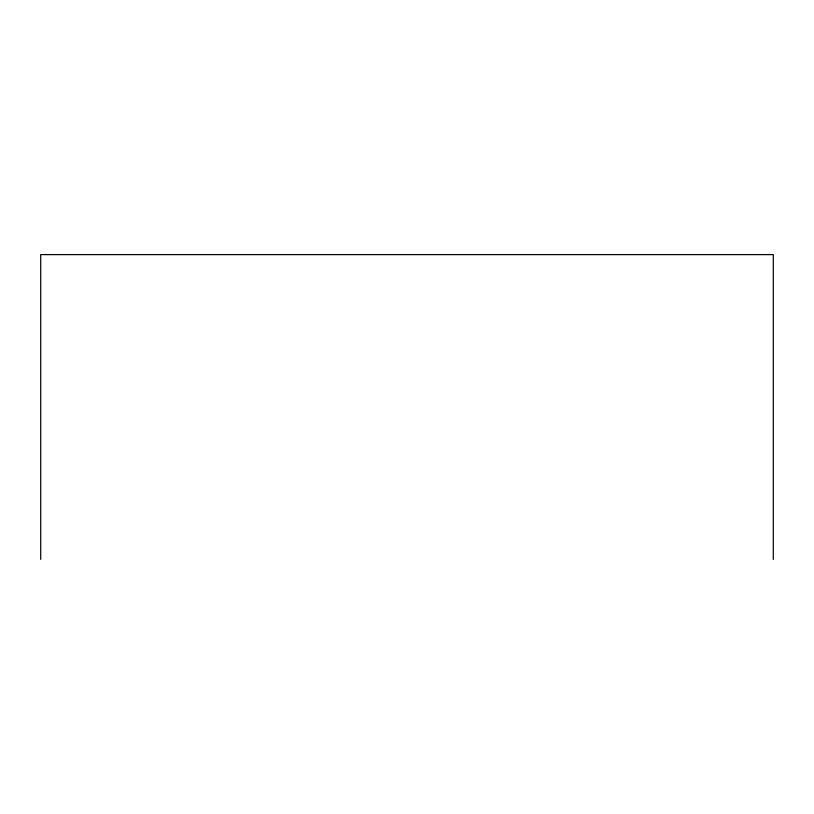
<?xml version="1.0" encoding="UTF-8"?>
<svg xmlns="http://www.w3.org/2000/svg" width="814" height="814" viewBox="0 0 814 814"><rect width="100%" height="100%" fill="white"/><g stroke="black" fill="none" stroke-linecap="round" stroke-linejoin="round"><path stroke-width="1.22" d="M773.3 559.391L773.3 254.609L40.7 254.609L40.7 559.391"/></g></svg>
